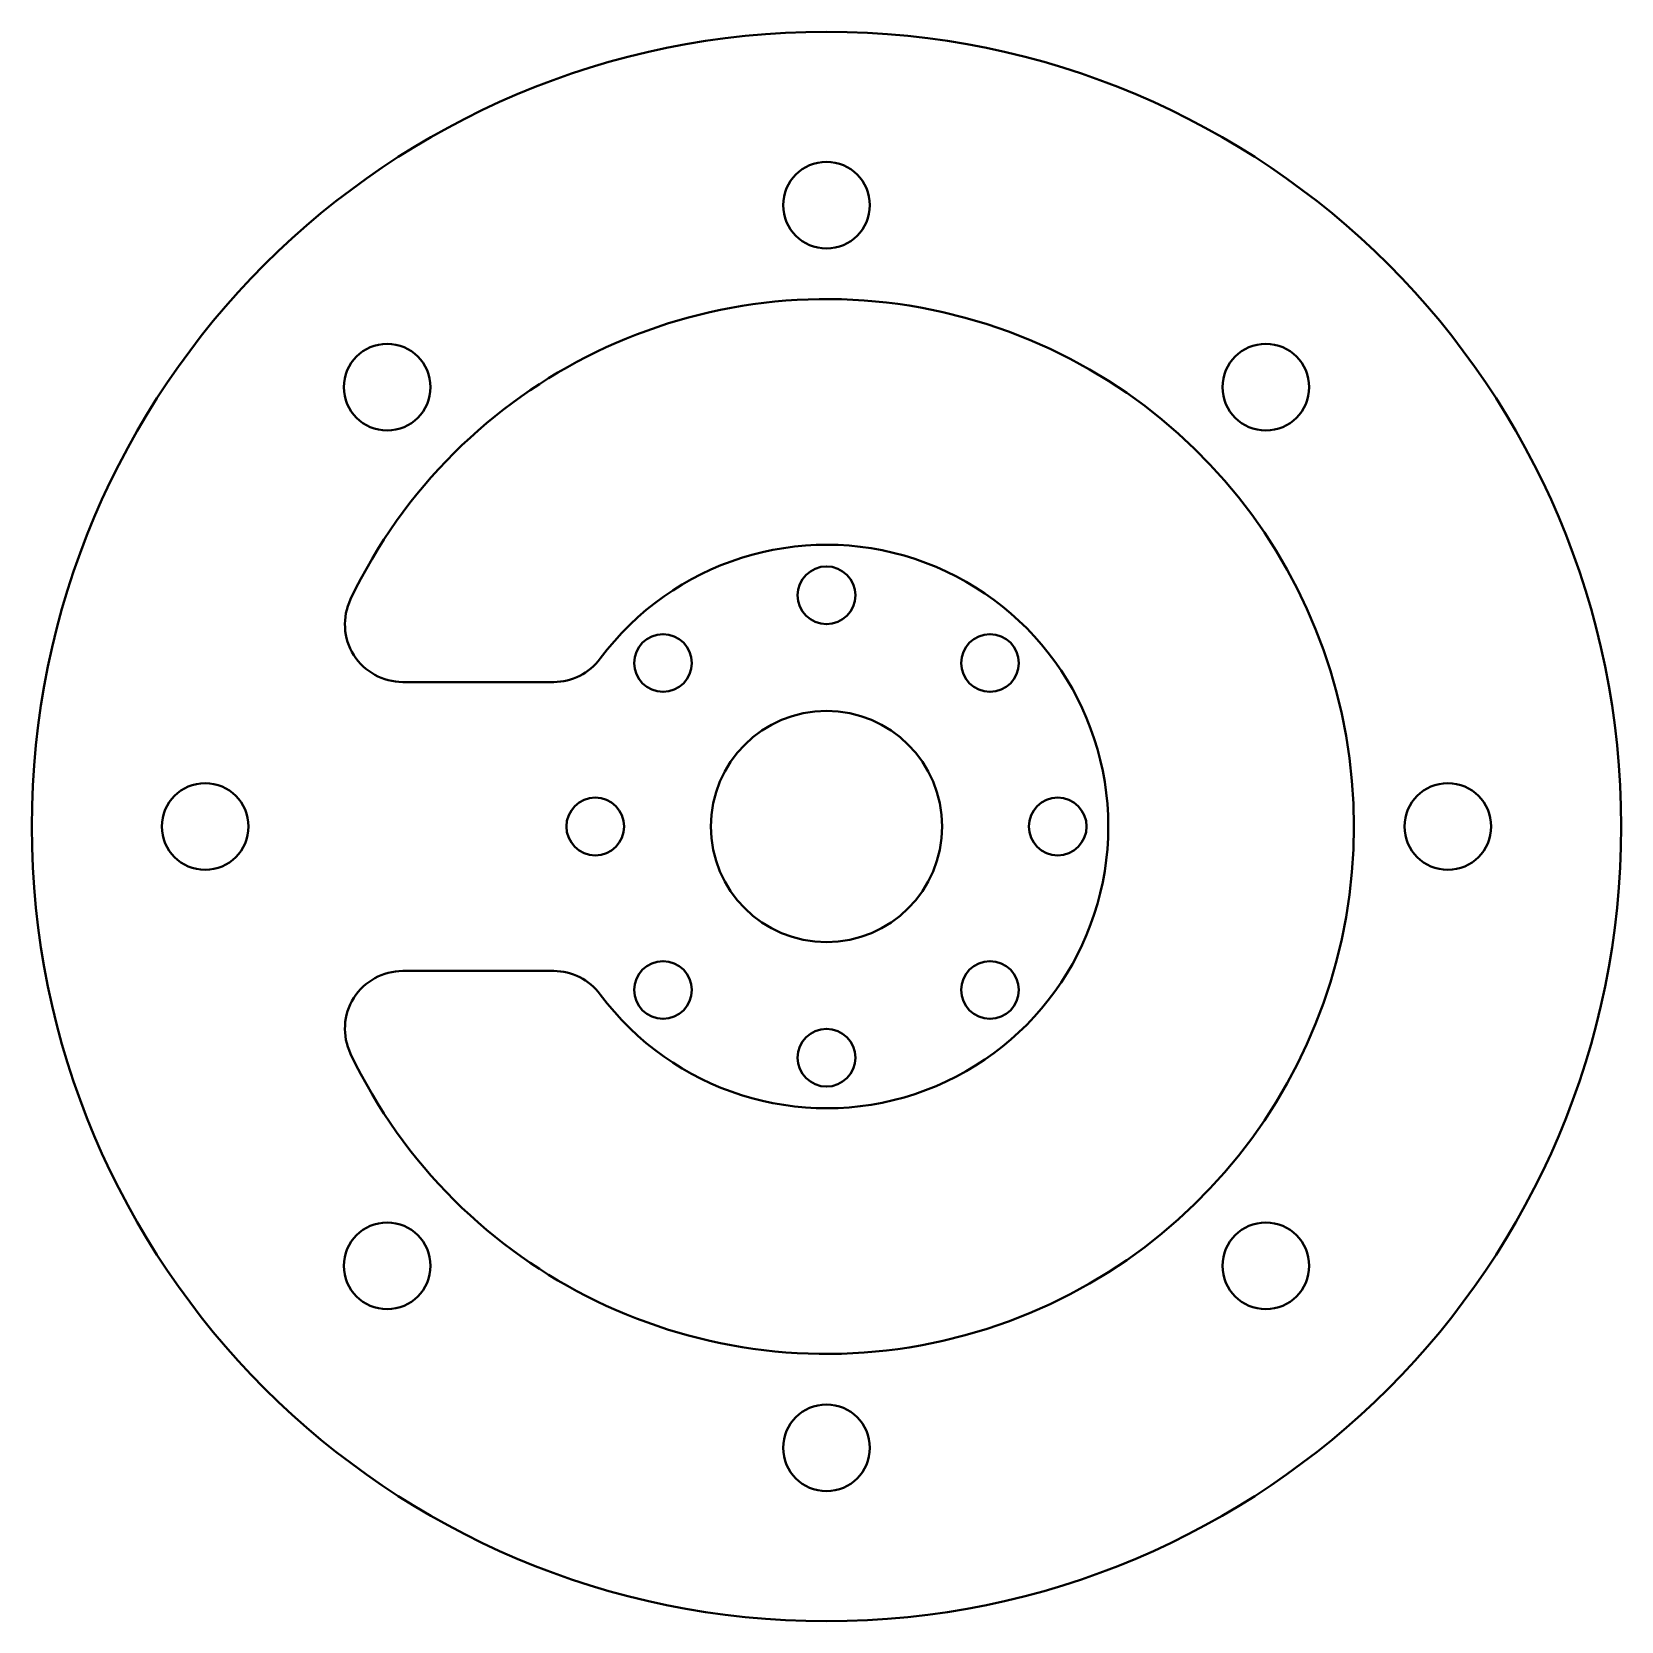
# Model space of a CAD drawing. Header units: inches. Extents: x -27.5 to 27.5, y -27.5 to 27.5.
import ezdxf

# ---------------------------------------------------------------- set-up
doc = ezdxf.new("R2010")
doc.units = ezdxf.units.IN
doc.header["$MEASUREMENT"] = 0
doc.layers.add('Visible', color=7, linetype='Continuous', lineweight=40)

msp = doc.modelspace()

# ---------------------------------------------------------------- linework, layer by layer
at = {"layer": 'Visible'}
for p, q in [((-9.437, 5), (-14.665, 5)), ((-14.665, -5), (-9.437, -5))]:
    msp.add_line(p, q, dxfattribs=at)
for centre, radius in [((0, 0), 27.5), ((0, 21.5), 1.5), ((-15.203, 15.203), 1.5), ((15.203, 15.203), 1.5), ((0, 8), 1), ((-5.657, 5.657), 1), ((5.657, 5.657), 1), ((0, 0), 4), ((-21.5, 0), 1.5), ((21.5, 0), 1.5), ((-8, 0), 1), ((8, 0), 1), ((-5.657, -5.657), 1), ((5.657, -5.657), 1), ((0, -8), 1), ((-15.203, -15.203), 1.5), ((15.203, -15.203), 1.5), ((0, -21.5), 1.5)]:
    msp.add_circle(centre, radius, dxfattribs=at)
for centre, radius, start, end in [((0, 0), 18.25, 205.5164, 154.4836), ((0, 0), 9.75, 216.5657, 143.4343), ((-14.665, 7), 2, 154.4836, 270), ((-9.437, 7), 2, 270, 323.4343), ((-14.665, -7), 2, 90, 205.5164), ((-9.437, -7), 2, 36.5657, 90)]:
    msp.add_arc(centre, radius, start, end, dxfattribs=at)

doc.saveas('drawing.dxf')
